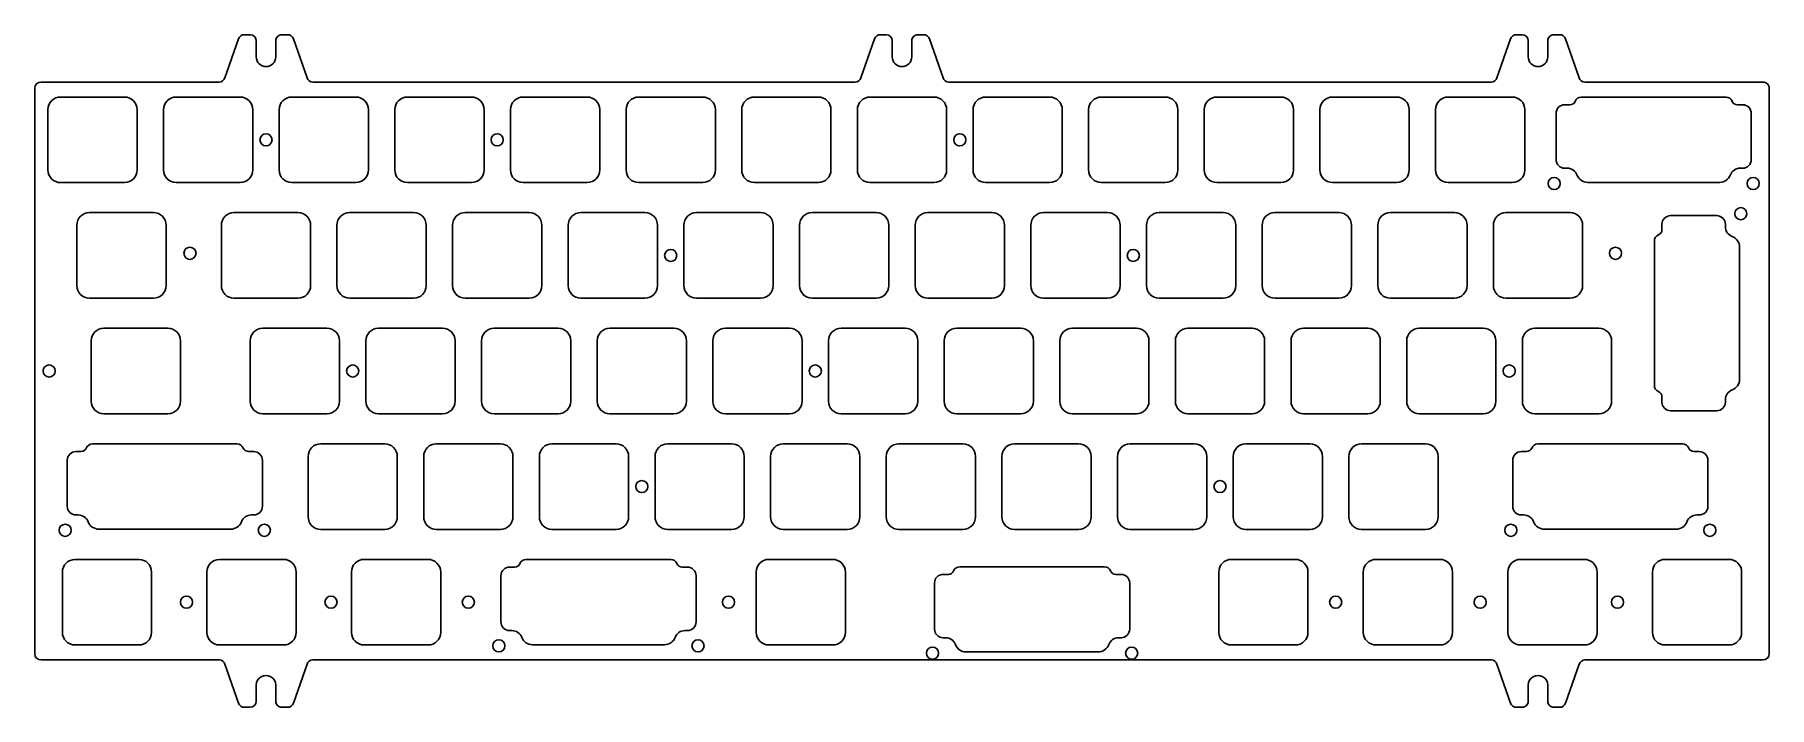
# Model space of a CAD drawing. Header units: millimetres. Extents: x -10 to 276, y -94 to 17.
import ezdxf

# ---------------------------------------------------------------- set-up
doc = ezdxf.new("R2010")
doc.units = ezdxf.units.MM
doc.layers.add('BLACK', color=7, linetype='CONTINUOUS')
doc.layers.add('Edge.Cuts', color=53, linetype='CONTINUOUS')

msp = doc.modelspace()

# ---------------------------------------------------------------- linework, layer by layer
at = {"layer": 'BLACK', "linetype": 'Continuous'}
for p, q in [((24.9871, 17.32546), (24.9871, 17.325524)), ((25.9748, 17.325524), (24.9871, 17.325524)), ((31.175, 17.3255), (31.175, 17.325524)), ((32.1627, 17.325524), (31.175, 17.325524)), ((129.7621, 17.32546), (129.7621, 17.325524)), ((130.7498, 17.325524), (129.7621, 17.325524)), ((135.95, 17.3255), (135.95, 17.325524)), ((136.9377, 17.325524), (135.95, 17.325524)), ((234.5371, 17.32546), (234.5371, 17.325524)), ((235.5248, 17.325524), (234.5371, 17.325524)), ((240.725, 17.3255), (240.725, 17.325524)), ((241.7127, 17.325524), (240.725, 17.325524)), ((24.042081, 16.6526), (21.807892, 10.197844)), ((24.042082, 16.6526), (24.042081, 16.6526)), ((26.975, 13.662524), (26.975, 16.332182)), ((30.175, 16.3256), (30.175, 13.662524)), ((33.107888, 16.652589), (33.107919, 16.6526)), ((35.338886, 10.207154), (33.107919, 16.6526)), ((128.817081, 16.6526), (126.582892, 10.197844)), ((128.817082, 16.6526), (128.817081, 16.6526)), ((131.75, 13.662524), (131.75, 16.332182)), ((134.95, 16.3256), (134.95, 13.662524)), ((137.88291, 16.652532), (137.882939, 16.652542)), ((140.113886, 10.207154), (137.882939, 16.652542)), ((233.592081, 16.6526), (231.357892, 10.197844)), ((233.592082, 16.6526), (233.592081, 16.6526)), ((236.525, 13.662524), (236.525, 16.332182)), ((239.725, 16.3256), (239.725, 13.662524)), ((242.65791, 16.652532), (242.657939, 16.652542)), ((244.888886, 10.207154), (242.657939, 16.652542)), ((20.856736, 9.525), (-8.450001, 9.525)), ((20.856736, 9.525046), (20.856736, 9.525)), ((125.631736, 9.525), (36.2871, 9.525)), ((125.631736, 9.525046), (125.631736, 9.525)), ((230.406736, 9.525), (141.0621, 9.525)), ((230.406736, 9.525046), (230.406736, 9.525)), ((275.1499, 9.525), (245.8371, 9.525)), ((-9.525, 8.450001), (-9.525, -84.650001)), ((5.275, 7.05), (-5.275, 7.05)), ((24.325, 7.05), (13.775, 7.05)), ((43.375, 7.05), (32.825, 7.05)), ((62.425, 7.05), (51.875, 7.05)), ((81.475, 7.05), (70.925, 7.05)), ((100.525, 7.05), (89.975, 7.05)), ((119.575, 7.05), (109.025, 7.05)), ((138.625, 7.05), (128.075, 7.05)), ((157.675, 7.05), (147.125, 7.05)), ((176.725, 7.05), (166.175, 7.05)), ((195.775, 7.05), (185.225, 7.05)), ((214.825, 7.05), (204.275, 7.05)), ((233.875, 7.05), (223.325, 7.05)), ((276.225, -84.6499), (276.225, 8.435311)), ((-7.35, 4.975001), (-7.35, -4.975)), ((7.35, 4.975), (7.35, -4.975)), ((11.7, 4.975), (11.7, -4.975)), ((26.4, 4.975), (26.4, -4.975)), ((30.75, 4.975), (30.75, -4.975)), ((45.45, 4.975), (45.45, -4.975)), ((49.8, 4.975), (49.8, -4.975)), ((64.5, 4.975), (64.5, -4.975)), ((68.85, 4.975), (68.85, -4.975)), ((83.55, 4.975), (83.55, -4.975)), ((87.9, 4.975), (87.9, -4.975)), ((102.6, 4.975), (102.6, -4.975)), ((106.95, 4.975), (106.95, -4.975)), ((121.65, 4.975), (121.65, -4.975)), ((126, 4.975), (126, -4.975)), ((140.7, 4.975), (140.7, -4.975)), ((145.05, 4.975), (145.05, -4.975)), ((159.75, 4.975), (159.75, -4.975)), ((164.1, 4.975), (164.1, -4.975)), ((178.8, 4.975), (178.8, -4.975)), ((183.15, 4.975), (183.15, -4.975)), ((197.85, 4.975), (197.85, -4.975)), ((202.2, 4.975), (202.2, -4.975)), ((216.9, 4.975), (216.9, -4.975)), ((221.25, 4.975), (221.25, -4.975)), ((235.95, 4.975), (235.95, -4.975)), ((5.275, -7.05), (-5.275, -7.05)), ((24.325, -7.05), (13.775, -7.05)), ((43.375, -7.05), (32.825, -7.05)), ((62.425, -7.05), (51.875, -7.05)), ((81.475, -7.05), (70.925, -7.05)), ((100.525, -7.05), (89.975, -7.05)), ((119.575, -7.05), (109.025, -7.05)), ((138.625, -7.05), (128.075, -7.05)), ((157.675, -7.05), (147.125, -7.05)), ((176.725, -7.05), (166.175, -7.05)), ((195.775, -7.05), (185.225, -7.05)), ((214.825, -7.05), (204.275, -7.05)), ((233.875, -7.05), (223.325, -7.05)), ((-2.587499, -14.074999), (-2.587499, -24.025001)), ((10.0375, -12), (-0.5125, -12)), ((12.1125, -14.075), (12.112501, -14.075)), ((12.112501, -14.075), (12.112501, -24.025)), ((21.225, -14.075), (21.225, -24.025)), ((33.85, -12), (23.3, -12)), ((35.925, -14.075), (35.925, -24.025)), ((40.275, -14.075), (40.275, -24.025)), ((52.9, -12), (42.35, -12)), ((54.975, -14.075), (54.975, -24.025)), ((59.325, -14.075), (59.325, -24.025)), ((71.95, -12), (61.4, -12)), ((74.025, -14.075), (74.025, -24.025)), ((78.375, -14.075), (78.375, -24.025)), ((91, -12), (80.45, -12)), ((93.075, -14.075), (93.075, -24.025)), ((97.425, -14.075), (97.425, -24.025)), ((110.05, -12), (99.5, -12)), ((112.125, -14.075), (112.125, -24.025)), ((116.475, -14.075), (116.475, -24.025)), ((129.1, -12), (118.55, -12)), ((131.175, -14.075), (131.175, -24.025)), ((135.525, -14.075), (135.525, -24.025)), ((148.15, -12), (137.6, -12)), ((150.225, -14.075), (150.225, -24.025)), ((154.575, -14.075), (154.575, -24.025)), ((167.2, -12), (156.65, -12)), ((169.275, -14.075), (169.275, -24.025)), ((173.625, -14.075), (173.625, -24.025)), ((186.25, -12), (175.7, -12)), ((188.325, -14.075), (188.325, -24.025)), ((192.675, -14.075), (192.675, -24.025)), ((205.3, -12), (194.75, -12)), ((207.375, -14.075), (207.375, -24.025)), ((211.725, -14.075), (211.725, -24.025)), ((224.35, -12), (213.8, -12)), ((226.425, -14.075), (226.425, -24.025)), ((230.775, -14.075), (230.775, -24.025)), ((243.4, -12), (232.85, -12)), ((245.475, -14.075), (245.475, -24.025)), ((10.0375, -26.1), (-0.5125, -26.1)), ((33.85, -26.1), (23.3, -26.1)), ((52.9, -26.1), (42.35, -26.1)), ((71.95, -26.1), (61.4, -26.1)), ((91, -26.1), (80.45, -26.1)), ((110.05, -26.1), (99.5, -26.1)), ((129.1, -26.1), (118.55, -26.1)), ((148.15, -26.1), (137.6, -26.1)), ((167.2, -26.1), (156.65, -26.1)), ((186.25, -26.1), (175.7, -26.1)), ((205.3, -26.1), (194.75, -26.1)), ((224.35, -26.1), (213.8, -26.1)), ((243.4, -26.1), (232.85, -26.1)), ((12.41875, -31.05), (1.868749, -31.05)), ((38.6125, -31.05), (28.0625, -31.05)), ((57.6625, -31.05), (47.1125, -31.05)), ((76.7125, -31.05), (66.1625, -31.05)), ((95.7625, -31.05), (85.2125, -31.05)), ((114.8125, -31.05), (104.2625, -31.05)), ((133.8625, -31.05), (123.3125, -31.05)), ((152.9125, -31.05), (142.3625, -31.05)), ((171.9625, -31.05), (161.4125, -31.05)), ((191.0125, -31.05), (180.4625, -31.05)), ((210.0625, -31.05), (199.5125, -31.05)), ((229.1125, -31.05), (218.5625, -31.05)), ((-0.20625, -33.125), (-0.20625, -43.075001)), ((14.49375, -33.125), (14.49375, -43.075)), ((25.9875, -33.125), (25.9875, -43.075)), ((40.6875, -33.125), (40.6875, -43.075)), ((45.0375, -33.125), (45.0375, -43.075)), ((59.7375, -33.125), (59.7375, -43.075)), ((64.0875, -33.125), (64.0875, -43.075)), ((78.7875, -33.125), (78.7875, -43.075)), ((83.1375, -33.125), (83.1375, -43.075)), ((97.8375, -33.125), (97.8375, -43.075)), ((102.1875, -33.125), (102.1875, -43.075)), ((116.8875, -33.125), (116.8875, -43.075)), ((121.2375, -33.125), (121.2375, -43.075)), ((135.9375, -33.125), (135.9375, -43.075)), ((140.2875, -33.125), (140.2875, -43.075)), ((154.9875, -33.125), (154.9875, -43.075)), ((159.3375, -33.125), (159.3375, -43.075)), ((174.0375, -33.125), (174.0375, -43.075)), ((178.3875, -33.125), (178.3875, -43.075)), ((193.0875, -33.125), (193.0875, -43.075)), ((197.4375, -33.125), (197.4375, -43.075)), ((212.1375, -33.125), (212.1375, -43.075)), ((216.4875, -33.125), (216.4875, -43.075)), ((231.1875, -33.125), (231.1875, -43.075)), ((12.41875, -45.15), (1.86875, -45.15)), ((38.6125, -45.15), (28.0625, -45.15)), ((57.6625, -45.15), (47.1125, -45.15)), ((76.7125, -45.15), (66.1625, -45.15)), ((95.7625, -45.15), (85.2125, -45.15)), ((114.8125, -45.15), (104.2625, -45.15)), ((133.8625, -45.15), (123.3125, -45.15)), ((152.9125, -45.15), (142.3625, -45.15)), ((171.9625, -45.15), (161.4125, -45.15)), ((191.0125, -45.15), (180.4625, -45.15)), ((210.0625, -45.15), (199.5125, -45.15)), ((229.1125, -45.15), (218.5625, -45.15)), ((48.1375, -50.1), (37.5875, -50.1)), ((67.1875, -50.1), (56.6375, -50.1)), ((86.2375, -50.1), (75.6875, -50.1)), ((105.2875, -50.1), (94.7375, -50.1)), ((124.3375, -50.1), (113.7875, -50.1)), ((143.3875, -50.1), (132.8375, -50.1)), ((162.4375, -50.1), (151.8875, -50.1)), ((181.4875, -50.1), (170.9375, -50.1)), ((200.5375, -50.1), (189.9875, -50.1)), ((219.5875, -50.1), (209.0375, -50.1)), ((35.5125, -52.175), (35.5125, -62.125)), ((50.2125, -52.175), (50.2125, -62.125)), ((54.5625, -52.175), (54.5625, -62.125)), ((69.2625, -52.175), (69.2625, -62.125)), ((73.6125, -52.175), (73.6125, -62.125)), ((88.3125, -52.175), (88.3125, -62.125)), ((92.6625, -52.175), (92.6625, -62.125)), ((107.3625, -52.175), (107.3625, -62.125)), ((111.7125, -52.175), (111.7125, -62.125)), ((126.4125, -52.175), (126.4125, -62.125)), ((130.7625, -52.175), (130.7625, -62.125)), ((145.4625, -52.175), (145.4625, -62.125)), ((149.8125, -52.175), (149.8125, -62.125)), ((164.5125, -52.175), (164.5125, -62.125)), ((168.8625, -52.175), (168.8625, -62.125)), ((183.5625, -52.175), (183.5625, -62.125)), ((187.9125, -52.175), (187.9125, -62.125)), ((202.6125, -52.175), (202.6125, -62.125)), ((206.9625, -52.175), (206.9625, -62.125)), ((221.6625, -52.175), (221.6625, -62.125)), ((48.1375, -64.2), (37.5875, -64.2)), ((67.1875, -64.2), (56.6375, -64.2)), ((86.2375, -64.2), (75.6875, -64.2)), ((105.2875, -64.2), (94.7375, -64.2)), ((124.3375, -64.2), (113.7875, -64.2)), ((143.3875, -64.2), (132.8375, -64.2)), ((162.4375, -64.2), (151.8875, -64.2)), ((181.4875, -64.2), (170.9375, -64.2)), ((200.5375, -64.2), (189.9875, -64.2)), ((219.5875, -64.2), (209.0375, -64.2)), ((-8.450001, -85.725), (20.8629, -85.725)), ((36.300366, -85.725), (230.4129, -85.725)), ((245.850366, -85.725), (275.15, -85.725)), ((21.811114, -86.407154), (24.042081, -92.8526)), ((33.107919, -92.8526), (35.342119, -86.397813)), ((231.361114, -86.407154), (233.592081, -92.8526)), ((242.657919, -92.8526), (244.892119, -86.397813)), ((26.975, -92.52554), (26.975, -89.862524)), ((30.175, -89.86252), (30.175, -92.5256)), ((236.525, -92.5256), (236.525, -89.8626)), ((239.725, -89.8626), (239.725, -92.5256)), ((24.042112, -92.852589), (24.042081, -92.8526)), ((24.9873, -93.525524), (25.975, -93.525524)), ((25.975, -93.5255), (25.975, -93.525548)), ((30.175076, -92.5256), (30.175, -92.5256)), ((31.1749, -93.525524), (32.1629, -93.525524)), ((32.1629, -93.52546), (32.1629, -93.525524)), ((33.107918, -92.8526), (33.107919, -92.8526)), ((233.592112, -92.852589), (233.592081, -92.8526)), ((234.5373, -93.525524), (235.525, -93.525524)), ((235.525, -93.525499), (235.525, -93.525524)), ((239.725076, -92.5256), (239.725, -92.5256)), ((240.7249, -93.525524), (241.7129, -93.525524)), ((241.7129, -93.52546), (241.7129, -93.525524)), ((242.657918, -92.8526), (242.657919, -92.8526))]:
    msp.add_line(p, q, dxfattribs=at)
at = {"layer": 'BLACK'}
for centre in [(28.575, 0), (66.675, 0), (142.875, 0), (16.04875, -18.7), (95.25, -19.05), (171.45, -19.05), (250.9012, -18.7), (-7.14375, -38.1), (42.8625, -38.1), (119.0625, -38.1), (90.4875, -57.15), (185.7375, -57.15)]:
    msp.add_circle(centre, 1, dxfattribs=at)
for centre, radius, start, end in [((24.9871, 16.3255), 1.000027, 90, 160.90767831), ((25.9748, 16.3253), 1.000224, 0.39422449, 90), ((31.1749, 16.3256), 0.9999, 89.99426985, 180), ((32.1627, 16.3253), 1.000224, 19.09936721, 90), ((129.7621, 16.3255), 1.000027, 90, 160.90767831), ((130.7498, 16.3253), 1.000224, 0.39422449, 90), ((135.9499, 16.3256), 0.9999, 89.99426985, 180), ((136.9377, 16.3253), 1.000224, 19.09586956, 90), ((234.5371, 16.3255), 1.000027, 90, 160.90767831), ((235.5248, 16.3253), 1.000224, 0.39422449, 90), ((240.7249, 16.3256), 0.9999, 89.99426985, 180), ((241.7127, 16.3253), 1.000224, 19.09586956, 90), ((28.575, 13.662524), 1.6, 180, 0), ((133.35, 13.662524), 1.6, 180, 0), ((238.125, 13.662524), 1.6, 180, 0), ((-8.450001, 8.450001), 1.074999, 90, 180), ((20.863, 10.5249), 0.999893, 269.64105153, 340.90769929), ((36.287, 10.525), 1, 198.53322635, 270.00572958), ((125.638, 10.5249), 0.999893, 269.64105153, 340.90769929), ((141.062, 10.525), 1, 198.53322635, 270.00572958), ((230.413, 10.5249), 0.999893, 269.64105153, 340.90769929), ((245.837, 10.525), 1, 198.53322635, 270.00572958), ((275.1499, 8.4498), 1.0752, 359.22787806, 90), ((-5.275001, 4.975001), 2.074999, 89.99997239, 180), ((5.275, 4.975), 2.075, 0, 90), ((13.775, 4.975), 2.075, 90, 180), ((24.325, 4.975), 2.075, 0, 90), ((32.825, 4.975), 2.075, 90, 180), ((43.375, 4.975), 2.075, 0, 90), ((51.875, 4.975), 2.075, 90, 180), ((62.425, 4.975), 2.075, 0, 90), ((70.925, 4.975), 2.075, 90, 180), ((81.475, 4.975), 2.075, 0, 90), ((89.975, 4.975), 2.075, 90, 180), ((100.525, 4.975), 2.075, 0, 90), ((109.025, 4.975), 2.075, 90, 180), ((119.575, 4.975), 2.075, 0, 90), ((128.075, 4.975), 2.075, 90, 180), ((138.625, 4.975), 2.075, 0, 90), ((147.125, 4.975), 2.075, 90, 180), ((157.675, 4.975), 2.075, 0, 90), ((166.175, 4.975), 2.075, 90, 180), ((176.725, 4.975), 2.075, 0, 90), ((185.225, 4.975), 2.075, 90, 180), ((195.775, 4.975), 2.075, 0, 90), ((204.275, 4.975), 2.075, 90, 180), ((214.825, 4.975), 2.075, 0, 90), ((223.325, 4.975), 2.075, 90, 180), ((233.875, 4.975), 2.075, 0, 90), ((-5.275001, -4.975001), 2.074999, 179.99997239, 270.00002761), ((5.275, -4.975), 2.075, 270, 0), ((13.775, -4.975), 2.075, 180, 270), ((24.325, -4.975), 2.075, 270, 0), ((32.825, -4.975), 2.075, 180, 270), ((43.375, -4.975), 2.075, 270, 0), ((51.875, -4.975), 2.075, 180, 270), ((62.425, -4.975), 2.075, 270, 0), ((70.925, -4.975), 2.075, 180, 270), ((81.475, -4.975), 2.075, 270, 0), ((89.975, -4.975), 2.075, 180, 270), ((100.525, -4.975), 2.075, 270, 0), ((109.025, -4.975), 2.075, 180, 270), ((119.575, -4.975), 2.075, 270, 0), ((128.075, -4.975), 2.075, 180, 270), ((138.625, -4.975), 2.075, 270, 0), ((147.125, -4.975), 2.075, 180, 270), ((157.675, -4.975), 2.075, 270, 0), ((166.175, -4.975), 2.075, 180, 270), ((176.725, -4.975), 2.075, 270, 0), ((185.225, -4.975), 2.075, 180, 270), ((195.775, -4.975), 2.075, 270, 0), ((204.275, -4.975), 2.075, 180, 270), ((214.825, -4.975), 2.075, 270, 0), ((223.325, -4.975), 2.075, 180, 270), ((233.875, -4.975), 2.075, 270, 0), ((-0.5125, -14.074999), 2.074999, 90, 180), ((10.0375, -14.075), 2.075, 0, 90), ((23.3, -14.075), 2.075, 90, 180), ((33.85, -14.075), 2.075, 0, 90), ((42.35, -14.075), 2.075, 90, 180), ((52.9, -14.075), 2.075, 0, 90), ((61.4, -14.075), 2.075, 90, 180), ((71.95, -14.075), 2.075, 0, 90), ((80.45, -14.075), 2.075, 90, 180), ((91, -14.075), 2.075, 0, 90), ((99.5, -14.075), 2.075, 90, 180), ((110.05, -14.075), 2.075, 0, 90), ((118.55, -14.075), 2.075, 90, 180), ((129.1, -14.075), 2.075, 0, 90), ((137.6, -14.075), 2.075, 90, 180), ((148.15, -14.075), 2.075, 0, 90), ((156.65, -14.075), 2.075, 90, 180), ((167.2, -14.075), 2.075, 0, 90), ((175.7, -14.075), 2.075, 90, 180), ((186.25, -14.075), 2.075, 0, 90), ((194.75, -14.075), 2.075, 90, 180), ((205.3, -14.075), 2.075, 0, 90), ((213.8, -14.075), 2.075, 90, 180), ((224.35, -14.075), 2.075, 0, 90), ((232.85, -14.075), 2.075, 90, 180), ((243.4, -14.075), 2.075, 0, 90), ((-0.5125, -24.025001), 2.074999, 180, 270), ((10.0375, -24.025), 2.075001, 270, 0), ((23.3, -24.025), 2.075, 180, 270), ((33.85, -24.025), 2.075, 270, 0), ((42.35, -24.025), 2.075, 180, 270), ((52.9, -24.025), 2.075, 270, 0), ((61.4, -24.025), 2.075, 180, 270), ((71.95, -24.025), 2.075, 270, 0), ((80.45, -24.025), 2.075, 180, 270), ((91, -24.025), 2.075, 270, 0), ((99.5, -24.025), 2.075, 180, 270), ((110.05, -24.025), 2.075, 270, 0), ((118.55, -24.025), 2.075, 180, 270), ((129.1, -24.025), 2.075, 270, 0), ((137.6, -24.025), 2.075, 180, 270), ((148.15, -24.025), 2.075, 270, 0), ((156.65, -24.025), 2.075, 180, 270), ((167.2, -24.025), 2.075, 270, 0), ((175.7, -24.025), 2.075, 180, 270), ((186.25, -24.025), 2.075, 270, 0), ((194.75, -24.025), 2.075, 180, 270), ((205.3, -24.025), 2.075, 270, 0), ((213.8, -24.025), 2.075, 180, 270), ((224.35, -24.025), 2.075, 270, 0), ((232.85, -24.025), 2.075, 180, 270), ((243.4, -24.025), 2.075, 270, 0), ((1.868754, -33.125004), 2.075004, 90.00013806, 179.99988955), ((12.41875, -33.125), 2.075, 0, 90), ((28.0625, -33.125), 2.075, 90, 180), ((38.6125, -33.125), 2.075, 0, 90), ((47.1125, -33.125), 2.075, 90, 180), ((57.6625, -33.125), 2.075, 0, 90), ((66.1625, -33.125), 2.075, 90, 180), ((76.7125, -33.125), 2.075, 0, 90), ((85.2125, -33.125), 2.075, 90, 180), ((95.7625, -33.125), 2.075, 0, 90), ((104.2625, -33.125), 2.075, 90, 180), ((114.8125, -33.125), 2.075, 0, 90), ((123.3125, -33.125), 2.075, 90, 180), ((133.8625, -33.125), 2.075, 0, 90), ((142.3625, -33.125), 2.075, 90, 180), ((152.9125, -33.125), 2.075, 0, 90), ((161.4125, -33.125), 2.075, 90, 180), ((171.9625, -33.125), 2.075, 0, 90), ((180.4625, -33.125), 2.075, 90, 180), ((191.0125, -33.125), 2.075, 0, 90), ((199.5125, -33.125), 2.075, 90, 180), ((210.0625, -33.125), 2.075, 0, 90), ((218.5625, -33.125), 2.075, 90, 180), ((229.1125, -33.125), 2.075, 0, 90), ((1.868752, -43.074998), 2.075002, 180.00008284, 269.99994478), ((12.41875, -43.075), 2.075, 270, 0), ((28.0625, -43.075), 2.075, 180, 270), ((38.6125, -43.075), 2.075, 270, 0), ((47.1125, -43.075), 2.075, 180, 270), ((57.6625, -43.075), 2.075, 270, 0), ((66.1625, -43.075), 2.075, 180, 270), ((76.7125, -43.075), 2.075, 270, 0), ((85.2125, -43.075), 2.075, 180, 270), ((95.7625, -43.075), 2.075, 270, 0), ((104.2625, -43.075), 2.075, 180, 270), ((114.8125, -43.075), 2.075, 270, 0), ((123.3125, -43.075), 2.075, 180, 270), ((133.8625, -43.075), 2.075, 270, 0), ((142.3625, -43.075), 2.075, 180, 270), ((152.9125, -43.075), 2.075, 270, 0), ((161.4125, -43.075), 2.075, 180, 270), ((171.9625, -43.075), 2.075, 270, 0), ((180.4625, -43.075), 2.075, 180, 270), ((191.0125, -43.075), 2.075, 270, 0), ((199.5125, -43.075), 2.075, 180, 270), ((210.0625, -43.075), 2.075, 270, 0), ((218.5625, -43.075), 2.075, 180, 270), ((229.1125, -43.075), 2.075, 270, 0), ((37.5875, -52.175), 2.075, 90, 180), ((48.1375, -52.175), 2.075, 0, 90), ((56.6375, -52.175), 2.075, 90, 180), ((67.1875, -52.175), 2.075, 0, 90), ((75.6875, -52.175), 2.075, 90, 180), ((86.2375, -52.175), 2.075, 0, 90), ((94.7375, -52.175), 2.075, 90, 180), ((105.2875, -52.175), 2.075, 0, 90), ((113.7875, -52.175), 2.075, 90, 180), ((124.3375, -52.175), 2.075, 0, 90), ((132.8375, -52.175), 2.075, 90, 180), ((143.3875, -52.175), 2.075, 0, 90), ((151.8875, -52.175), 2.075, 90, 180), ((162.4375, -52.175), 2.075, 0, 90), ((170.9375, -52.175), 2.075, 90, 180), ((181.4875, -52.175), 2.075, 0, 90), ((189.9875, -52.175), 2.075, 90, 180), ((200.5375, -52.175), 2.075, 0, 90), ((209.0375, -52.175), 2.075, 90, 180), ((219.5875, -52.175), 2.075, 0, 90), ((37.5875, -62.125), 2.075, 180, 270), ((48.1375, -62.125), 2.075, 270, 0), ((56.6375, -62.125), 2.075, 180, 270), ((67.1875, -62.125), 2.075, 270, 0), ((75.6875, -62.125), 2.075, 180, 270), ((86.2375, -62.125), 2.075, 270, 0), ((94.7375, -62.125), 2.075, 180, 270), ((105.2875, -62.125), 2.075, 270, 0), ((113.7875, -62.125), 2.075, 180, 270), ((124.3375, -62.125), 2.075, 270, 0), ((132.8375, -62.125), 2.075, 180, 270), ((143.3875, -62.125), 2.075, 270, 0), ((151.8875, -62.125), 2.075, 180, 270), ((162.4375, -62.125), 2.075, 270, 0), ((170.9375, -62.125), 2.075, 180, 270), ((181.4875, -62.125), 2.075, 270, 0), ((189.9875, -62.125), 2.075, 180, 270), ((200.5375, -62.125), 2.075, 270, 0), ((209.0375, -62.125), 2.075, 180, 270), ((219.5875, -62.125), 2.075, 270, 0), ((-8.450001, -84.650001), 1.074999, 180, 270), ((20.863, -86.725), 1, 18.53322635, 90.00572958), ((36.2871, -86.725), 1.00002, 89.23995877, 160.90227446), ((230.413, -86.725), 1, 18.53322635, 90.00572958), ((245.8371, -86.725), 1.00002, 89.23995877, 160.90227446), ((275.1499, -84.6499), 1.0751, 270.00532934, 0), ((28.575, -89.86252), 1.6, 0, 180.00014324), ((238.125, -89.8625), 1.6, 359.99641901, 180.00358099), ((24.9873, -92.5253), 1.000224, 199.09936721, 270), ((25.97499, -92.52554), 1.00001, 270.00057295, 0), ((31.1749, -92.5257), 0.999824, 179.99426941, 270), ((32.1629, -92.5255), 1.000027, 270, 340.90767831), ((234.5373, -92.5253), 1.000224, 199.09936721, 270), ((235.5251, -92.5256), 0.9999, 269.99426984, 0), ((240.7249, -92.5257), 0.999824, 179.99426941, 270), ((241.7129, -92.5255), 1.000027, 270, 340.90767831)]:
    msp.add_arc(centre, radius, start, end, dxfattribs=at)
at = {"layer": 'Edge.Cuts', "linetype": 'CONTINUOUS'}
for p, q in [((242.52436, 5.77544), (243.38997, 5.77544)), ((245.24718, 7.0276), (269.10242, 7.0276)), ((270.95963, 5.77544), (271.82524, 5.77544)), ((241.09936, -3.25044), (241.09936, 4.35044)), ((273.25024, 4.35044), (273.25024, -3.25044)), ((242.9284, -4.67544), (242.52436, -4.67544)), ((271.82524, -4.67544), (271.4212, -4.67544)), ((268.0503, -7.01191), (246.2993, -7.01191)), ((258.54331, -14.79037), (258.54331, -13.92476)), ((259.96831, -12.49976), (267.56919, -12.49976)), ((268.99419, -13.92476), (268.99419, -14.3288)), ((257.29115, -40.50282), (257.29115, -16.64758)), ((271.33066, -17.6997), (271.33066, -39.4507)), ((248.16875, -31.05), (237.618749, -31.05)), ((235.54375, -33.125), (235.54375, -43.075001)), ((250.24375, -33.125), (250.24375, -43.075)), ((258.54331, -43.22564), (258.54331, -42.36003)), ((268.99419, -42.8216), (268.99419, -43.22564)), ((248.16875, -45.15), (237.61875, -45.15)), ((267.56919, -44.65064), (259.96831, -44.65064)), ((-2.74439, -51.37456), (-1.87878, -51.37456)), ((-0.02157, -50.1224), (23.83367, -50.1224)), ((25.69088, -51.37456), (26.55649, -51.37456)), ((235.38061, -51.37456), (236.24622, -51.37456)), ((238.10343, -50.1224), (261.95867, -50.1224)), ((263.81588, -51.37456), (264.68149, -51.37456)), ((-4.16939, -60.40044), (-4.16939, -52.79956)), ((27.98149, -52.79956), (27.98149, -60.40044)), ((233.95561, -60.40044), (233.95561, -52.79956)), ((266.10649, -52.79956), (266.10649, -60.40044)), ((-2.34035, -61.82544), (-2.74439, -61.82544)), ((26.55649, -61.82544), (26.15245, -61.82544)), ((235.78465, -61.82544), (235.38061, -61.82544)), ((264.68149, -61.82544), (264.27745, -61.82544)), ((22.78155, -64.16191), (1.03055, -64.16191)), ((260.90655, -64.16191), (239.15555, -64.16191)), ((-4.96875, -71.225), (-4.96875, -81.175001)), ((7.65625, -69.15), (-2.893751, -69.15)), ((9.73125, -71.225), (9.73125, -81.175)), ((18.84375, -71.225), (18.84375, -81.175001)), ((31.46875, -69.15), (20.918749, -69.15)), ((33.54375, -71.225), (33.54375, -81.175)), ((42.65625, -71.225), (42.65625, -81.175001)), ((55.28125, -69.15), (44.731249, -69.15)), ((57.35625, -71.225), (57.35625, -81.175)), ((68.69311, -70.42456), (69.55872, -70.42456)), ((71.41593, -69.1724), (95.27117, -69.1724)), ((97.12838, -70.42456), (97.99399, -70.42456)), ((109.33125, -71.225), (109.33125, -81.175001)), ((121.95625, -69.15), (111.406249, -69.15)), ((124.03125, -71.225), (124.03125, -81.175)), ((142.85343, -70.363025), (166.70867, -70.363025)), ((185.53125, -71.225), (185.53125, -81.175001)), ((198.15625, -69.15), (187.606249, -69.15)), ((200.23125, -71.225), (200.23125, -81.175)), ((209.34375, -71.225), (209.34375, -81.175001)), ((221.96875, -69.15), (211.418749, -69.15)), ((224.04375, -71.225), (224.04375, -81.175)), ((233.15625, -71.225), (233.15625, -81.175001)), ((245.78125, -69.15), (235.231249, -69.15)), ((247.85625, -71.225), (247.85625, -81.175)), ((256.96875, -71.225), (256.96875, -81.175001)), ((269.59375, -69.15), (259.043749, -69.15)), ((271.66875, -71.225), (271.66875, -81.175)), ((67.26811, -79.45044), (67.26811, -71.84956)), ((99.41899, -71.84956), (99.41899, -79.45044)), ((138.70561, -80.641065), (138.70561, -73.040185)), ((140.13061, -71.615185), (140.99622, -71.615185)), ((168.56588, -71.615185), (169.43149, -71.615185)), ((170.85649, -73.040185), (170.85649, -80.641065)), ((69.09715, -80.87544), (68.69311, -80.87544)), ((97.99399, -80.87544), (97.58995, -80.87544)), ((140.53465, -82.066065), (140.13061, -82.066065)), ((169.43149, -82.066065), (169.02745, -82.066065)), ((7.65625, -83.25), (-2.89375, -83.25)), ((31.46875, -83.25), (20.91875, -83.25)), ((55.28125, -83.25), (44.73125, -83.25)), ((94.21905, -83.21191), (72.46805, -83.21191)), ((121.95625, -83.25), (111.40625, -83.25)), ((165.65655, -84.402535), (143.90555, -84.402535)), ((198.15625, -83.25), (187.60625, -83.25)), ((221.96875, -83.25), (211.41875, -83.25)), ((245.78125, -83.25), (235.23125, -83.25)), ((269.59375, -83.25), (259.04375, -83.25))]:
    msp.add_line(p, q, dxfattribs=at)
at = {"layer": 'Edge.Cuts'}
for centre in [(240.775, -7.2), (273.575, -7.2), (271.51875, -12.175), (233.3625, -38.1), (-4.49375, -64.35), (28.30625, -64.35), (233.63125, -64.35), (266.43125, -64.35), (15.478125, -76.2), (39.290625, -76.2), (61.9125, -76.2), (104.775, -76.2), (204.7875, -76.2), (228.6, -76.2), (251.221875, -76.2), (66.94375, -83.4), (99.74375, -83.4), (138.38125, -84.590625), (171.18125, -84.590625)]:
    msp.add_circle(centre, 1, dxfattribs=at)
for centre, radius, start, end in [((242.52436, 4.35044), 1.425, 90, 180), ((243.38997, 6.70385), 0.928411, -90, -22.02270195), ((245.2472, 5.9526), 1.075006, 90.00106597, 157.97610066), ((269.1024, 5.9526), 1.075, 22.02389934, 89.99893403), ((270.9596, 6.7039), 0.92846, -157.97374324, -89.99814868), ((271.82524, 4.35044), 1.425, 0, 90), ((242.52436, -3.25044), 1.425, -180, -90), ((242.92841, -6.40037), 1.72493, 20.54597615, 90.00033216), ((271.4212, -6.4004), 1.724938, 90, 159.45340178), ((271.8252, -3.2504), 1.42504, -89.99839174, -0.00160826), ((246.29931, -5.13696), 1.87495, -159.45407657, -90.00030559), ((268.0503, -5.137), 1.874943, -90, -20.54506499), ((259.96831, -13.92476), 1.425, 90, 180), ((267.56915, -13.9248), 1.42504, 0.00160826, 89.99839174), ((258.36615, -16.6476), 1.075, 112.02389934, 179.99893403), ((257.61485, -14.7904), 0.92846, -67.97374324, 0.00185132), ((270.71915, -14.3288), 1.724938, -180, -110.54659822), ((269.45575, -17.6997), 1.874943, 0, 69.45493501), ((237.6188, -33.125), 2.07505, 90.00140823, 180), ((248.1688, -33.125), 2.075, 0, 90.00138062), ((269.45571, -39.45069), 1.87495, -69.45407657, -0.00030559), ((258.36615, -40.5028), 1.075006, -179.99893403, -112.02389934), ((257.6149, -42.36003), 0.928411, 0, 67.97729805), ((270.71912, -42.82159), 1.72493, -249.45402385, -179.99966784), ((237.6188, -43.075), 2.075, -179.99997239, -90.00138062), ((248.1688, -43.075), 2.07495, -90.00138062, 0), ((259.96831, -43.22564), 1.425, -180, -90), ((267.56919, -43.22564), 1.425, -90, 0), ((-2.74439, -52.79956), 1.425, 90, 180), ((-1.87878, -50.44615), 0.928411, -90, -22.02270195), ((-0.02155, -51.1974), 1.075006, 90.00106597, 157.97610066), ((23.83365, -51.1974), 1.075, 22.02389934, 89.99893403), ((25.69085, -50.4461), 0.92846, -157.97374324, -89.99814868), ((26.55649, -52.79956), 1.425, 0, 90), ((235.38061, -52.79956), 1.425, 90, 180), ((236.24622, -50.44615), 0.928411, -90, -22.02270195), ((238.10345, -51.1974), 1.075006, 90.00106597, 157.97610066), ((261.95865, -51.1974), 1.075, 22.02389934, 89.99893403), ((263.81585, -50.4461), 0.92846, -157.97374324, -89.99814868), ((264.68149, -52.79956), 1.425, 0, 90), ((-2.74439, -60.40044), 1.425, -180, -90), ((-2.34034, -63.55037), 1.72493, 20.54597615, 90.00033216), ((26.15245, -63.5504), 1.724938, 90, 159.45340178), ((26.55645, -60.4004), 1.42504, -89.99839174, -0.00160826), ((235.38061, -60.40044), 1.425, -180, -90), ((235.78466, -63.55037), 1.72493, 20.54597615, 90.00033216), ((264.27745, -63.5504), 1.724938, 90, 159.45340178), ((264.68145, -60.4004), 1.42504, -89.99839174, -0.00160826), ((1.03056, -62.28696), 1.87495, -159.45407657, -90.00030559), ((22.78155, -62.287), 1.874943, -90, -20.54506499), ((239.15556, -62.28696), 1.87495, -159.45407657, -90.00030559), ((260.90655, -62.287), 1.874943, -90, -20.54506499), ((-2.893746, -71.225004), 2.075004, 90.00013806, 179.99988955), ((7.65625, -71.225), 2.075, 0, 90), ((20.91875, -71.225), 2.075, 90.00002761, 180), ((31.4688, -71.225), 2.075, 0, 90.00138062), ((44.7313, -71.225), 2.07505, 90.0014082, 180), ((55.2813, -71.225), 2.075, 0, 90.00138062), ((68.69311, -71.84956), 1.425, 90, 180), ((69.55872, -69.49615), 0.928411, -90, -22.02270195), ((71.41595, -70.2474), 1.075006, 90.00106597, 157.97610066), ((95.27115, -70.2474), 1.075, 22.02389934, 89.99893403), ((97.12835, -69.4961), 0.92846, -157.97374324, -89.99814868), ((97.99399, -71.84956), 1.425, 0, 90), ((111.4063, -71.225), 2.07505, 90.0014082, 180), ((121.9563, -71.225), 2.075, 0, 90.00138062), ((140.996223, -70.686778), 0.928407, -90.00018514, -22.02259974), ((142.853436, -71.438014), 1.074989, 90.00031979, 157.97636435), ((166.70865, -71.438025), 1.075, 22.02389934, 89.99893403), ((168.56575, -70.686925), 0.92826, -157.98287241, -89.9919759), ((187.6063, -71.225), 2.07505, 90.0014082, 180), ((198.1563, -71.225), 2.075, 0, 90.00138062), ((211.4188, -71.225), 2.07505, 90.0014082, 180), ((221.9688, -71.225), 2.075, 0, 90.00138062), ((235.2313, -71.225), 2.07505, 90.0014082, 180), ((245.7813, -71.225), 2.075, 0, 90.00138062), ((259.0438, -71.225), 2.07505, 90.0014082, 180), ((269.5938, -71.225), 2.075, 0, 90.00138062), ((140.130611, -73.040186), 1.425001, 90.00004021, 179.99995979), ((169.43149, -73.040185), 1.425, 0, 90), ((68.69311, -79.45044), 1.425, -180, -90), ((97.99395, -79.4504), 1.42504, -89.99839174, -0.00160826), ((-2.893748, -81.174998), 2.075002, -179.99991716, -90.00005522), ((7.65625, -81.175), 2.075, -90, 0), ((20.91875, -81.175), 2.075, -179.99997239, -90), ((31.4688, -81.175), 2.07495, -90.00138065, 0), ((44.7313, -81.175), 2.075, -179.99997239, -90.00138062), ((55.2813, -81.175), 2.07495, -90.00138065, 0), ((69.09716, -82.60037), 1.72493, 20.54597615, 90.00033216), ((72.46806, -81.33696), 1.87495, -159.45407657, -90.00030559), ((94.21905, -81.337), 1.874943, -90, -20.54506499), ((97.58995, -82.6004), 1.724938, 90, 159.45340178), ((111.4063, -81.175), 2.075, -179.99997239, -90.00138062), ((121.9563, -81.175), 2.07495, -90.00138065, 0), ((140.130611, -80.641064), 1.425001, -179.99995979, -90.00004021), ((140.53466, -83.790997), 1.724932, 20.54603836, 90.00033216), ((169.0275, -83.791065), 1.724999, 90.00166075, 159.45274057), ((169.43145, -80.641025), 1.42504, -89.99839174, -0.00160826), ((187.6063, -81.175), 2.075, -179.99997239, -90.00138062), ((198.1563, -81.175), 2.07495, -90.00138065, 0), ((211.4188, -81.175), 2.075, -179.99997239, -90.00138062), ((221.9688, -81.175), 2.07495, -90.00138065, 0), ((235.2313, -81.175), 2.075, -179.99997239, -90.00138062), ((245.7813, -81.175), 2.07495, -90.00138065, 0), ((259.0438, -81.175), 2.075, -179.99997239, -90.00138062), ((269.5938, -81.175), 2.07495, -90.00138065, 0), ((143.905564, -82.527574), 1.874961, -159.4538047, -90.00042782), ((165.65663, -82.527685), 1.874847, -90.00244482, -20.54420599)]:
    msp.add_arc(centre, radius, start, end, dxfattribs=at)

doc.saveas('drawing.dxf')
